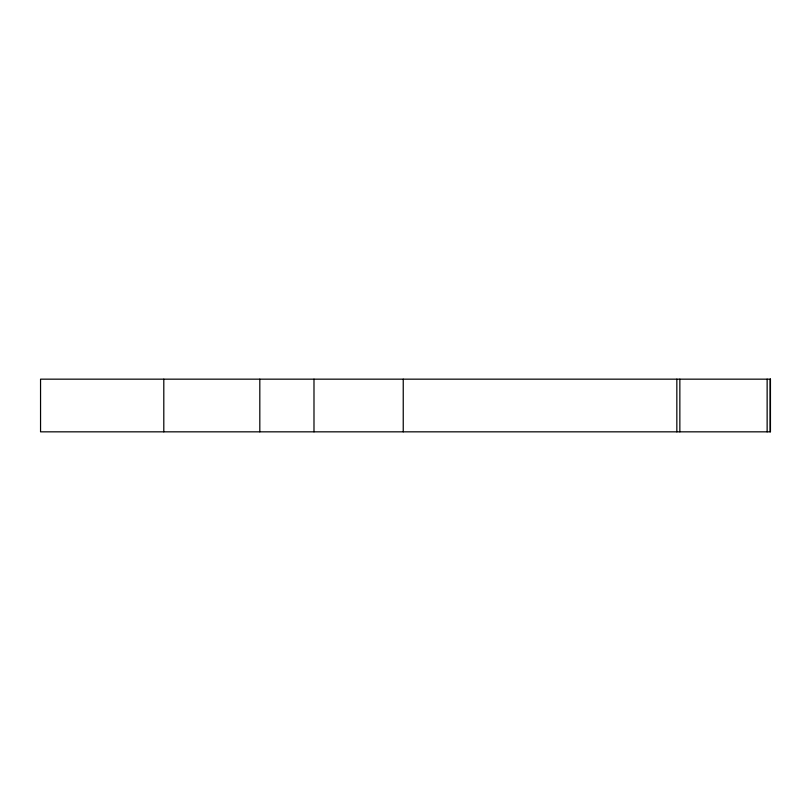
<?xml version="1.0" encoding="UTF-8"?>
<svg xmlns="http://www.w3.org/2000/svg" width="811" height="811" viewBox="0 0 811 811"><rect width="100%" height="100%" fill="white"/><g stroke="black" fill="none" stroke-linecap="round" stroke-linejoin="round"><path stroke-width="1.22" d="M770.146 379.163L770.146 431.837M767.135 379.163L767.135 431.837M679.851 379.163L679.851 431.837M676.84 379.163L676.84 431.837M403.239 379.163L403.239 431.837M313.989 379.163L313.989 431.837M259.814 379.163L259.814 431.837M163.802 379.163L163.802 431.837M770.45 379.163L40.55 379.163L40.55 431.837L770.45 431.837L770.45 379.163"/></g></svg>
